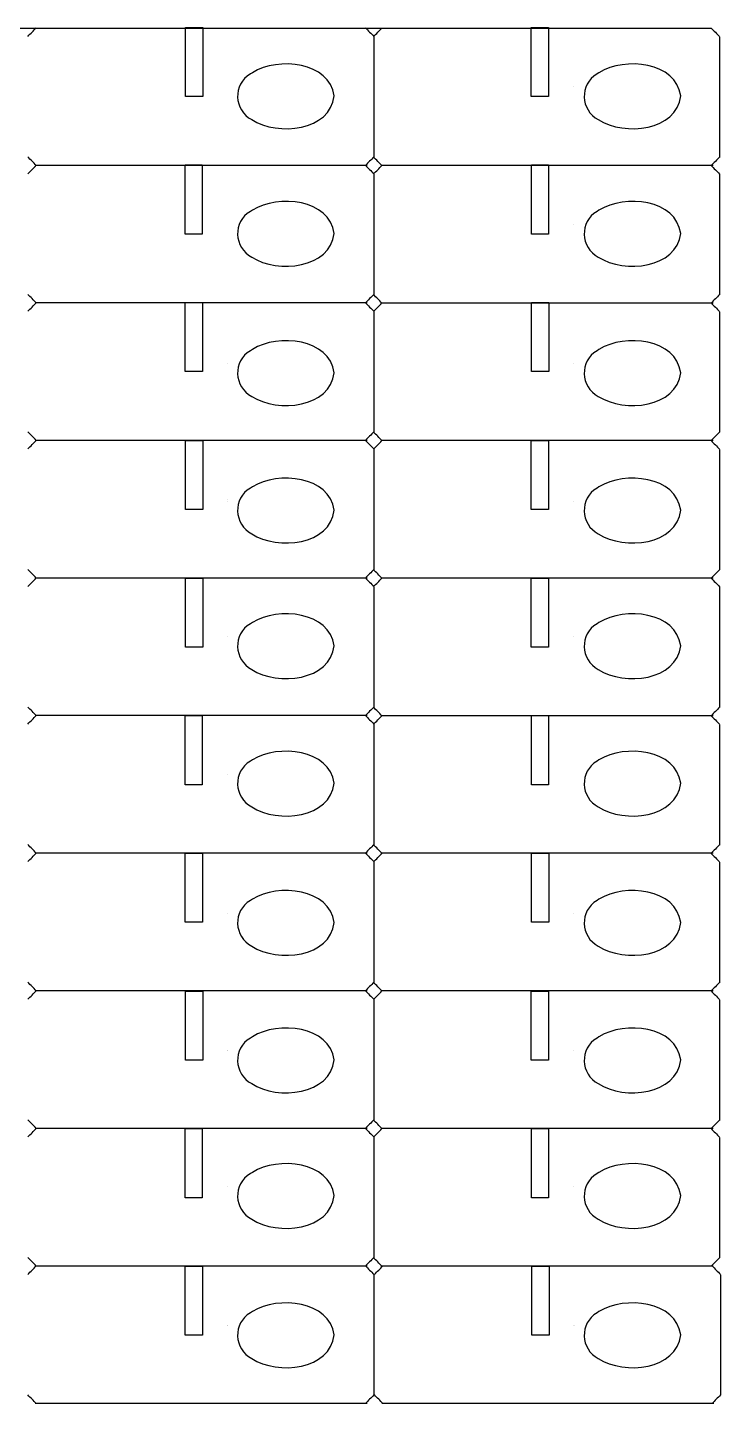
# Model space of a CAD drawing. Extents: x 0 to 600, y 0 to 397.
# Drawn here: x 399.7 to 599.6, y -0.1 to 397.2 of the extents above; entities that cross this region are included whole.
import ezdxf

# ---------------------------------------------------------------- set-up
doc = ezdxf.new("R2010")
doc.units = 0
doc.layers.add('Layer_1', color=7, linetype='CONTINUOUS')

msp = doc.modelspace()

# ---------------------------------------------------------------- linework, layer by layer
at = {"layer": 'Layer_1', "color": 2}
for p, q in [((445.217973, 397.219118), (450.192816, 397.219118)), ((445.217973, 377.283027), (445.217973, 397.219118)), ((450.192816, 397.219118), (450.192816, 377.283027)), ((544.96589, 397.219118), (549.940733, 397.219118)), ((544.96589, 377.283027), (544.96589, 397.219118)), ((549.940733, 397.219118), (549.940733, 377.283027)), ((450.192816, 377.283027), (445.217973, 377.283027)), ((549.940733, 377.283027), (544.96589, 377.283027)), ((445.112166, 357.531655), (450.087009, 357.531655)), ((445.112166, 337.595564), (445.112166, 357.531655)), ((450.087009, 357.531655), (450.087009, 337.595564)), ((545.018674, 357.531655), (549.993517, 357.531655)), ((545.018674, 337.595564), (545.018674, 357.531655)), ((549.993517, 357.531655), (549.993517, 337.595564)), ((450.087009, 337.595564), (445.112166, 337.595564)), ((549.993517, 337.595564), (545.018674, 337.595564)), ((445.165083, 317.791184), (450.139926, 317.791184)), ((445.165083, 297.855092), (445.165083, 317.791184)), ((450.139926, 317.791184), (450.139926, 297.855092)), ((545.045291, 317.791232), (550.020134, 317.791232)), ((545.045291, 297.855141), (545.045291, 317.791232)), ((550.020134, 317.791232), (550.020134, 297.855141)), ((450.139926, 297.855092), (445.165083, 297.855092)), ((550.020134, 297.855141), (545.045291, 297.855141)), ((445.217973, 277.97144), (450.192816, 277.97144)), ((445.217973, 258.035349), (445.217973, 277.97144)), ((450.192816, 277.97144), (450.192816, 258.035349)), ((544.96589, 277.97144), (549.940733, 277.97144)), ((544.96589, 258.035349), (544.96589, 277.97144)), ((549.940733, 277.97144), (549.940733, 258.035349)), ((450.192816, 258.035349), (445.217973, 258.035349)), ((549.940733, 258.035349), (544.96589, 258.035349)), ((445.217973, 238.230993), (450.192816, 238.230993)), ((445.217973, 218.294902), (445.217973, 238.230993)), ((450.192816, 238.230993), (450.192816, 218.294902)), ((544.96589, 238.230993), (549.940733, 238.230993)), ((544.96589, 218.294902), (544.96589, 238.230993)), ((549.940733, 238.230993), (549.940733, 218.294902)), ((450.192816, 218.294902), (445.217973, 218.294902)), ((549.940733, 218.294902), (544.96589, 218.294902)), ((445.112166, 198.543504), (450.087009, 198.543504)), ((445.112166, 178.607412), (445.112166, 198.543504)), ((450.087009, 198.543504), (450.087009, 178.607412)), ((545.018674, 198.543504), (549.993517, 198.543504)), ((545.018674, 178.607412), (545.018674, 198.543504)), ((549.993517, 198.543504), (549.993517, 178.607412)), ((450.087009, 178.607412), (445.112166, 178.607412)), ((549.993517, 178.607412), (545.018674, 178.607412)), ((445.165083, 158.803034), (450.139926, 158.803034)), ((445.165083, 138.866943), (445.165083, 158.803034)), ((450.139926, 158.803034), (450.139926, 138.866943)), ((545.045291, 158.803082), (550.020134, 158.803082)), ((545.045291, 138.86699), (545.045291, 158.803082)), ((550.020134, 158.803082), (550.020134, 138.86699)), ((450.139926, 138.866943), (445.165083, 138.866943)), ((550.020134, 138.86699), (545.045291, 138.86699)), ((445.217973, 118.98329), (450.192816, 118.98329)), ((445.217973, 99.047199), (445.217973, 118.98329)), ((450.192816, 118.98329), (450.192816, 99.047199)), ((544.96589, 118.98329), (549.940733, 118.98329)), ((544.96589, 99.047199), (544.96589, 118.98329)), ((549.940733, 118.98329), (549.940733, 99.047199)), ((450.192816, 99.047199), (445.217973, 99.047199)), ((549.940733, 99.047199), (544.96589, 99.047199)), ((445.112166, 79.29579), (450.087009, 79.29579)), ((445.112166, 59.359699), (445.112166, 79.29579)), ((450.087009, 79.29579), (450.087009, 59.359699)), ((545.018674, 79.29579), (549.993517, 79.29579)), ((545.018674, 59.359699), (545.018674, 79.29579)), ((549.993517, 79.29579), (549.993517, 59.359699)), ((450.087009, 59.359699), (445.112166, 59.359699)), ((549.993517, 59.359699), (545.018674, 59.359699)), ((445.165083, 39.555371), (450.139926, 39.555371)), ((445.165083, 19.619279), (445.165083, 39.555371)), ((450.139926, 39.555371), (450.139926, 19.619279)), ((545.177583, 39.555371), (550.152426, 39.555371)), ((545.177583, 19.619279), (545.177583, 39.555371)), ((550.152426, 39.555371), (550.152426, 19.619279)), ((450.139926, 19.619279), (445.165083, 19.619279)), ((550.152426, 19.619279), (545.177583, 19.619279))]:
    msp.add_line(p, q, dxfattribs=at)
at = {"layer": 'Layer_1', "color": 4}
for p, q in [((464.523164, 384.176475), (463.962194, 383.801639)), ((564.535664, 384.176475), (563.974694, 383.801639)), ((557.258405, 380.096486), (557.258405, 380.096486)), ((464.523164, 344.488975), (463.962194, 344.114139)), ((564.535664, 344.488975), (563.974694, 344.114139)), ((557.258405, 340.408986), (557.258405, 340.408986)), ((464.523164, 304.272309), (463.962194, 303.897474)), ((564.535664, 304.272309), (563.974694, 303.897474)), ((457.245905, 300.19232), (457.245905, 300.19232)), ((557.258405, 300.19232), (557.258405, 300.19232)), ((464.523164, 264.584827), (463.962194, 264.209991)), ((564.535664, 264.584827), (563.974694, 264.209991)), ((457.245905, 260.504838), (457.245905, 260.504838)), ((557.258405, 260.504838), (557.258405, 260.504838)), ((464.523164, 225.426493), (463.962194, 225.051658)), ((564.535664, 225.426493), (563.974694, 225.051658)), ((457.245905, 221.346504), (457.245905, 221.346504)), ((557.258405, 221.346504), (557.258405, 221.346504)), ((464.523164, 185.738993), (463.962194, 185.364158)), ((564.535664, 185.738993), (563.974694, 185.364158)), ((457.245905, 181.659004), (457.245905, 181.659004)), ((464.523164, 145.522327), (463.962194, 145.147491)), ((564.535664, 145.522327), (563.974694, 145.147491)), ((457.245905, 141.442338), (457.245905, 141.442338)), ((557.258405, 141.442338), (557.258405, 141.442338)), ((464.523164, 105.834827), (463.962194, 105.459991)), ((564.535664, 105.834827), (563.974694, 105.459991)), ((457.245905, 101.754838), (457.245905, 101.754838)), ((557.258405, 101.754838), (557.258405, 101.754838)), ((464.523164, 66.676493), (463.962194, 66.301658)), ((564.535664, 66.676493), (563.974694, 66.301658)), ((457.245905, 62.596504), (457.245905, 62.596504)), ((557.258405, 62.596504), (557.258405, 62.596504)), ((464.523164, 26.459821), (463.962194, 26.084986)), ((564.535664, 26.459821), (563.974694, 26.084986)), ((457.245905, 22.37984), (457.245905, 22.37984)), ((557.258405, 22.37984), (557.258405, 22.37984))]:
    msp.add_line(p, q, dxfattribs=at)
at = {"layer": 'Layer_1', "color": 5}
for p, q in [((457.42389, 260.836911), (457.42389, 260.836911)), ((457.42389, 101.928148), (457.42389, 101.928148)), ((457.42389, 22.500226), (457.42389, 22.500226)), ((557.43639, 22.500226), (557.43639, 22.500226))]:
    msp.add_line(p, q, dxfattribs=at)
for points in [[(2.56495, 397.046525), (200.675214, 397.053457), (398.785477, 397.060363), (596.89574, 397.067295)], [(399.743242, 394.662724), (400.550592, 395.484449), (401.357915, 396.306173), (402.165264, 397.127898)], [(497.151528, 397.128001), (497.958877, 396.306276), (498.766227, 395.484552), (499.573576, 394.662828)], [(499.487455, 394.602026), (500.294804, 395.423751), (501.102154, 396.245475), (501.909503, 397.0672)], [(499.573471, 394.581352), (499.573471, 382.980442), (499.573471, 371.379531), (499.573471, 359.778621)], [(596.89574, 397.067303), (597.70309, 396.245578), (598.510439, 395.423854), (599.317789, 394.60213)], [(599.317683, 394.520654), (599.317683, 382.919744), (599.317683, 371.318833), (599.317683, 359.717923)], [(402.165264, 357.394821), (401.357915, 358.216545), (400.550592, 359.038269), (399.743242, 359.859994)], [(499.573576, 359.859994), (498.766227, 359.038269), (497.958877, 358.216545), (497.151528, 357.394821)], [(501.909503, 357.334122), (501.102154, 358.155847), (500.294804, 358.977571), (499.487455, 359.799296)], [(599.317789, 359.799296), (598.510439, 358.977571), (597.70309, 358.155847), (596.89574, 357.334122)], [(399.743242, 354.975224), (400.550592, 355.796949), (401.357915, 356.618673), (402.165264, 357.440398)], [(497.693183, 357.394821), (465.759853, 357.394821), (433.826523, 357.394821), (401.893193, 357.394821)], [(497.151528, 357.440501), (497.958877, 356.618776), (498.766227, 355.797052), (499.573576, 354.975328)], [(499.487455, 354.914526), (500.294804, 355.736251), (501.102154, 356.557975), (501.909503, 357.3797)], [(499.573471, 354.893852), (499.573471, 343.292942), (499.573471, 331.692031), (499.573471, 320.091121)], [(597.437395, 357.334122), (565.504065, 357.334122), (533.570736, 357.334122), (501.637406, 357.334122)], [(596.89574, 357.379803), (597.70309, 356.558078), (598.510439, 355.736354), (599.317789, 354.91463)], [(599.317683, 354.833154), (599.317683, 343.232244), (599.317683, 331.631333), (599.317683, 320.030423)], [(402.165264, 317.707321), (401.357915, 318.529045), (400.550592, 319.350769), (399.743242, 320.172494)], [(499.573576, 320.172494), (498.766227, 319.350769), (497.958877, 318.529045), (497.151528, 317.707321)], [(501.909503, 317.646622), (501.102154, 318.468347), (500.294804, 319.290071), (499.487455, 320.111796)], [(599.317789, 320.111796), (598.510439, 319.290071), (597.70309, 318.468347), (596.89574, 317.646622)], [(399.743242, 315.287724), (400.550592, 316.109449), (401.357915, 316.931173), (402.165264, 317.752898)], [(497.693183, 317.707321), (465.759853, 317.707321), (433.826523, 317.707321), (401.893193, 317.707321)], [(497.151528, 317.753001), (497.958877, 316.931276), (498.766227, 316.109552), (499.573576, 315.287828)], [(499.487455, 315.227026), (500.294804, 316.048751), (501.102154, 316.870475), (501.909503, 317.6922)], [(499.573471, 315.206352), (499.573471, 303.605442), (499.573471, 292.004531), (499.573471, 280.403621)], [(597.437395, 317.646622), (565.504065, 317.646622), (533.570736, 317.646622), (501.637406, 317.646622)], [(596.89574, 317.692303), (597.70309, 316.870578), (598.510439, 316.048854), (599.317789, 315.22713)], [(599.317683, 315.145654), (599.317683, 303.544744), (599.317683, 291.943833), (599.317683, 280.342923)], [(402.165264, 278.019821), (401.357915, 278.841545), (400.550592, 279.663269), (399.743242, 280.484994)], [(499.573576, 280.484994), (498.766227, 279.663269), (497.958877, 278.841545), (497.151528, 278.019821)], [(501.909503, 277.959122), (501.102154, 278.780847), (500.294804, 279.602571), (499.487455, 280.424296)], [(599.317789, 280.424296), (598.510439, 279.602571), (597.70309, 278.780847), (596.89574, 277.959122)], [(399.743242, 275.547295), (400.550592, 276.369019), (401.357915, 277.190743), (402.165264, 278.012468)], [(497.693183, 278.019821), (465.759853, 278.019821), (433.826523, 278.019821), (401.893193, 278.019821)], [(497.151528, 278.012571), (497.958877, 277.190847), (498.766227, 276.369122), (499.573576, 275.547398)], [(499.487455, 275.486596), (500.294804, 276.308321), (501.102154, 277.130045), (501.909503, 277.95177)], [(499.573471, 275.465922), (499.573471, 263.865012), (499.573471, 252.264101), (499.573471, 240.663191)], [(597.437395, 277.959122), (565.504065, 277.959122), (533.570736, 277.959122), (501.637406, 277.959122)], [(596.89574, 277.951873), (597.70309, 277.130148), (598.510439, 276.308424), (599.317789, 275.4867)], [(599.317683, 275.405224), (599.317683, 263.804314), (599.317683, 252.203403), (599.317683, 240.602493)], [(402.165264, 238.279391), (401.357915, 239.101115), (400.550592, 239.922839), (399.743242, 240.744564)], [(499.573576, 240.744564), (498.766227, 239.922839), (497.958877, 239.101115), (497.151528, 238.279391)], [(501.909503, 238.218693), (501.102154, 239.040417), (500.294804, 239.862141), (499.487455, 240.683866)], [(599.317789, 240.683866), (598.510439, 239.862141), (597.70309, 239.040417), (596.89574, 238.218693)], [(399.743242, 235.833336), (400.550592, 236.655061), (401.357915, 237.476785), (402.165264, 238.298509)], [(497.693183, 238.279391), (465.759853, 238.279391), (433.826523, 238.279391), (401.893193, 238.279391)], [(497.151528, 238.298613), (497.958877, 237.476888), (498.766227, 236.655164), (499.573576, 235.833439)], [(499.487455, 235.772638), (500.294804, 236.594363), (501.102154, 237.416087), (501.909503, 238.237811)], [(499.573471, 235.751964), (499.573471, 224.151053), (499.573471, 212.550143), (499.573471, 200.949233)], [(597.437395, 238.218693), (565.504065, 238.218693), (533.570736, 238.218693), (501.637406, 238.218693)], [(596.89574, 238.237915), (597.70309, 237.41619), (598.510439, 236.594466), (599.317789, 235.772741)], [(599.317683, 235.691266), (599.317683, 224.090355), (599.317683, 212.489445), (599.317683, 200.888535)], [(402.165264, 198.565432), (401.357915, 199.387157), (400.550592, 200.208881), (399.743242, 201.030605)], [(499.573576, 201.030605), (498.766227, 200.208881), (497.958877, 199.387157), (497.151528, 198.565432)], [(501.909503, 198.504734), (501.102154, 199.326459), (500.294804, 200.148183), (499.487455, 200.969907)], [(599.317789, 200.969907), (598.510439, 200.148183), (597.70309, 199.326459), (596.89574, 198.504734)], [(399.743242, 196.119378), (400.550592, 196.941102), (401.357915, 197.762827), (402.165264, 198.584551)], [(497.693183, 198.565432), (465.759853, 198.565432), (433.826523, 198.565432), (401.893193, 198.565432)], [(497.151528, 198.584654), (497.958877, 197.76293), (498.766227, 196.941205), (499.573576, 196.119481)], [(499.487455, 196.05868), (500.294804, 196.880404), (501.102154, 197.702129), (501.909503, 198.523853)], [(499.573471, 196.038005), (499.573471, 184.437095), (499.573471, 172.836185), (499.573471, 161.235275)], [(597.437395, 198.504734), (565.504065, 198.504734), (533.570736, 198.504734), (501.637406, 198.504734)], [(596.89574, 198.523956), (597.70309, 197.702232), (598.510439, 196.880507), (599.317789, 196.058783)], [(599.317683, 195.977307), (599.317683, 184.376397), (599.317683, 172.775487), (599.317683, 161.174576)], [(402.165264, 158.851474), (401.357915, 159.673198), (400.550592, 160.494923), (399.743242, 161.316647)], [(499.573576, 161.316647), (498.766227, 160.494923), (497.958877, 159.673198), (497.151528, 158.851474)], [(501.909503, 158.790776), (501.102154, 159.6125), (500.294804, 160.434225), (499.487455, 161.255949)], [(599.317789, 161.255949), (598.510439, 160.434225), (597.70309, 159.6125), (596.89574, 158.790776)], [(399.743242, 156.378961), (400.550592, 157.200686), (401.357915, 158.02241), (402.165264, 158.844134)], [(497.693183, 158.851474), (465.759853, 158.851474), (433.826523, 158.851474), (401.893193, 158.851474)], [(497.151528, 158.844238), (497.958877, 158.022513), (498.766227, 157.200789), (499.573576, 156.379064)], [(499.487455, 156.318263), (500.294804, 157.139988), (501.102154, 157.961712), (501.909503, 158.783436)], [(499.573471, 156.297589), (499.573471, 144.696678), (499.573471, 133.095768), (499.573471, 121.494858)], [(597.437395, 158.790776), (565.504065, 158.790776), (533.570736, 158.790776), (501.637406, 158.790776)], [(596.89574, 158.78354), (597.70309, 157.961815), (598.510439, 157.140091), (599.317789, 156.318366)], [(599.317683, 156.236891), (599.317683, 144.63598), (599.317683, 133.03507), (599.317683, 121.43416)], [(402.165264, 119.111057), (401.357915, 119.932782), (400.550592, 120.754506), (399.743242, 121.57623)], [(499.573576, 121.57623), (498.766227, 120.754506), (497.958877, 119.932782), (497.151528, 119.111057)], [(501.909503, 119.050359), (501.102154, 119.872084), (500.294804, 120.693808), (499.487455, 121.515532)], [(599.317789, 121.515532), (598.510439, 120.693808), (597.70309, 119.872084), (596.89574, 119.050359)], [(399.743242, 116.638531), (400.550592, 117.460256), (401.357915, 118.28198), (402.165264, 119.103705)], [(497.693183, 119.111057), (465.759853, 119.111057), (433.826523, 119.111057), (401.893193, 119.111057)], [(497.151528, 119.103808), (497.958877, 118.282083), (498.766227, 117.460359), (499.573576, 116.638635)], [(499.487455, 116.577836), (500.294804, 117.39956), (501.102154, 118.221285), (501.909503, 119.043009)], [(499.573471, 116.557159), (499.573471, 104.956248), (499.573471, 93.355338), (499.573471, 81.754428)], [(597.437395, 119.050359), (565.504065, 119.050359), (533.570736, 119.050359), (501.637406, 119.050359)], [(596.89574, 119.043112), (597.70309, 118.221388), (598.510439, 117.399663), (599.317789, 116.577939)], [(599.317683, 116.496463), (599.317683, 104.895553), (599.317683, 93.294643), (599.317683, 81.693733)], [(402.165264, 79.370627), (401.357915, 80.192352), (400.550592, 81.014076), (399.743242, 81.835801)], [(499.573576, 81.835801), (498.766227, 81.014076), (497.958877, 80.192352), (497.151528, 79.370627)], [(501.909503, 79.309932), (501.102154, 80.131656), (500.294804, 80.953381), (499.487455, 81.775105)], [(599.317789, 81.775105), (598.510439, 80.953381), (597.70309, 80.131656), (596.89574, 79.309932)], [(399.743242, 76.898115), (400.550592, 77.719839), (401.357915, 78.541563), (402.165264, 79.363288)], [(497.693183, 79.370627), (465.759853, 79.370627), (433.826523, 79.370627), (401.893193, 79.370627)], [(497.151528, 79.363391), (497.958877, 78.541667), (498.766227, 77.719942), (499.573576, 76.898218)], [(499.487455, 76.837419), (500.294804, 77.659144), (501.102154, 78.480868), (501.909503, 79.302592)], [(499.573471, 76.816742), (499.573471, 65.215832), (499.573471, 53.614922), (499.573471, 42.014011)], [(597.437395, 79.309932), (565.504065, 79.309932), (533.570736, 79.309932), (501.637406, 79.309932)], [(596.89574, 79.302696), (597.70309, 78.480971), (598.510439, 77.659247), (599.317789, 76.837522)], [(599.317683, 76.756047), (599.317683, 65.155136), (599.317683, 53.554226), (599.317683, 41.953316)], [(402.165264, 39.630211), (401.357915, 40.451935), (400.550592, 41.27366), (399.743242, 42.095384)], [(499.573576, 42.095384), (498.766227, 41.27366), (497.958877, 40.451935), (497.151528, 39.630211)], [(501.909503, 39.569515), (501.102154, 40.39124), (500.294804, 41.212964), (499.487455, 42.034688)], [(599.317789, 42.034688), (598.510439, 41.212964), (597.70309, 40.39124), (596.89574, 39.569515)], [(399.743242, 37.210615), (400.550592, 38.032339), (401.357941, 38.854063), (402.165264, 39.675788)], [(497.693183, 39.630211), (465.759853, 39.630211), (433.826523, 39.630211), (401.893193, 39.630211)], [(497.151528, 39.675891), (497.958877, 38.854167), (498.766227, 38.032442), (499.573576, 37.210718)], [(499.573471, 37.129242), (499.573471, 25.528329), (499.573471, 13.927408), (499.573471, 2.326514)], [(499.755742, 37.210615), (500.563092, 38.032339), (501.370441, 38.854063), (502.177764, 39.675788)], [(597.437395, 39.569515), (565.504065, 39.569515), (533.570736, 39.569515), (501.637406, 39.569515)], [(597.164028, 39.675891), (597.971377, 38.854167), (598.778727, 38.032442), (599.586076, 37.210718)], [(599.585971, 37.129242), (599.585971, 25.528329), (599.585971, 13.927408), (599.585971, 2.326514)], [(402.165264, -0.057302), (401.357941, 0.76444), (400.550592, 1.586157), (399.743242, 2.407873)], [(499.573576, 2.407873), (498.766227, 1.586157), (497.958877, 0.76444), (497.151528, -0.057302)], [(502.177764, -0.057302), (501.370441, 0.76444), (500.563092, 1.586157), (499.755742, 2.407873)], [(599.586076, 2.407873), (598.778727, 1.586157), (597.971377, 0.76444), (597.164028, -0.057302)], [(497.693183, -0.057302), (465.759853, -0.057302), (433.826523, -0.057302), (401.893193, -0.057302)], [(597.705683, -0.057302), (565.772353, -0.057302), (533.839023, -0.057302), (501.905693, -0.057302)]]:
    msp.add_open_spline(points, degree=3, dxfattribs=at)
at = {"layer": 'Layer_1', "color": 4}
for points in [[(488.095846, 377.458389), (486.813701, 387.237947), (472.056566, 388.865778), (464.523164, 384.176475)], [(588.108346, 377.458389), (586.826201, 387.237947), (572.069066, 388.865778), (564.535664, 384.176475)], [(463.962194, 383.801639), (458.828881, 380.920393), (459.1304, 373.303423), (464.333802, 370.632964)], [(563.974694, 383.801639), (558.841381, 380.920393), (559.1429, 373.303423), (564.346302, 370.632964)], [(464.333802, 370.632964), (471.924089, 365.717435), (487.052302, 367.43243), (488.095846, 377.458389)], [(564.346302, 370.632964), (571.936589, 365.717435), (587.064803, 367.43243), (588.108346, 377.458389)], [(488.095846, 337.770889), (486.813701, 347.550447), (472.056566, 349.178278), (464.523164, 344.488975)], [(588.108346, 337.770889), (586.826201, 347.550447), (572.069066, 349.178278), (564.535664, 344.488975)], [(463.962194, 344.114139), (458.828881, 341.232893), (459.1304, 333.615923), (464.333802, 330.945464)], [(563.974694, 344.114139), (558.841381, 341.232893), (559.1429, 333.615923), (564.346302, 330.945464)], [(464.333802, 330.945464), (471.924089, 326.029935), (487.052302, 327.74493), (488.095846, 337.770889)], [(564.346302, 330.945464), (571.936589, 326.029935), (587.064803, 327.74493), (588.108346, 337.770889)], [(488.095846, 297.554222), (486.813701, 307.333782), (472.056566, 308.961611), (464.523164, 304.272309)], [(588.108346, 297.554222), (586.826201, 307.333782), (572.069066, 308.961611), (564.535664, 304.272309)], [(463.962194, 303.897474), (458.828881, 301.016228), (459.1304, 293.399255), (464.333802, 290.728798)], [(563.974694, 303.897474), (558.841381, 301.016228), (559.1429, 293.399255), (564.346302, 290.728798)], [(464.333802, 290.728798), (471.924089, 285.813268), (487.052302, 287.528262), (488.095846, 297.554222)], [(564.346302, 290.728798), (571.936589, 285.813268), (587.064803, 287.528262), (588.108346, 297.554222)], [(488.095846, 257.866741), (486.813701, 267.646299), (472.056566, 269.27413), (464.523164, 264.584827)], [(588.108346, 257.866741), (586.826201, 267.646299), (572.069066, 269.27413), (564.535664, 264.584827)], [(463.962194, 264.209991), (458.828881, 261.328745), (459.1304, 253.711774), (464.333802, 251.041316)], [(563.974694, 264.209991), (558.841381, 261.328745), (559.1429, 253.711774), (564.346302, 251.041316)], [(464.333802, 251.041316), (471.924089, 246.125787), (487.052302, 247.840781), (488.095846, 257.866741)], [(564.346302, 251.041316), (571.936589, 246.125787), (587.064803, 247.840781), (588.108346, 257.866741)], [(488.095846, 218.708408), (486.813701, 228.487966), (472.056566, 230.115796), (464.523164, 225.426493)], [(588.108346, 218.708408), (586.826201, 228.487966), (572.069066, 230.115796), (564.535664, 225.426493)], [(463.962194, 225.051658), (458.828881, 222.170412), (459.1304, 214.553441), (464.333802, 211.882983)], [(563.974694, 225.051658), (558.841381, 222.170412), (559.1429, 214.553441), (564.346302, 211.882983)], [(464.333802, 211.882983), (471.924089, 206.967453), (487.052302, 208.682448), (488.095846, 218.708408)], [(564.346302, 211.882983), (571.936589, 206.967453), (587.064803, 208.682448), (588.108346, 218.708408)], [(488.095846, 179.020908), (486.813701, 188.800466), (472.056566, 190.428296), (464.523164, 185.738993)], [(588.108346, 179.020908), (586.826201, 188.800466), (572.069066, 190.428296), (564.535664, 185.738993)], [(463.962194, 185.364158), (458.828881, 182.482912), (459.1304, 174.865941), (464.333802, 172.195483)], [(563.974694, 185.364158), (558.841381, 182.482912), (559.1429, 174.865941), (564.346302, 172.195483)], [(464.333802, 172.195483), (471.924089, 167.279953), (487.052302, 168.994948), (488.095846, 179.020908)], [(564.346302, 172.195483), (571.936589, 167.279953), (587.064803, 168.994948), (588.108346, 179.020908)], [(488.095846, 138.804241), (486.813701, 148.583799), (472.056566, 150.21163), (464.523164, 145.522327)], [(588.108346, 138.804241), (586.826201, 148.583799), (572.069066, 150.21163), (564.535664, 145.522327)], [(463.962194, 145.147491), (458.828881, 142.266245), (459.1304, 134.649274), (464.333802, 131.978816)], [(563.974694, 145.147491), (558.841381, 142.266245), (559.1429, 134.649274), (564.346302, 131.978816)], [(464.333802, 131.978816), (471.924089, 127.063287), (487.052302, 128.778281), (488.095846, 138.804241)], [(564.346302, 131.978816), (571.936589, 127.063287), (587.064803, 128.778281), (588.108346, 138.804241)], [(488.095846, 99.116741), (486.813701, 108.896299), (472.056566, 110.52413), (464.523164, 105.834827)], [(588.108346, 99.116741), (586.826201, 108.896299), (572.069066, 110.52413), (564.535664, 105.834827)], [(463.962194, 105.459991), (458.828881, 102.578745), (459.1304, 94.961774), (464.333802, 92.291316)], [(563.974694, 105.459991), (558.841381, 102.578745), (559.1429, 94.961774), (564.346302, 92.291316)], [(464.333802, 92.291316), (471.924089, 87.375787), (487.052302, 89.090781), (488.095846, 99.116741)], [(564.346302, 92.291316), (571.936589, 87.375787), (587.064803, 89.090781), (588.108346, 99.116741)], [(488.095846, 59.958408), (486.813701, 69.737966), (472.056566, 71.365796), (464.523164, 66.676493)], [(588.108346, 59.958408), (586.826201, 69.737966), (572.069066, 71.365796), (564.535664, 66.676493)], [(463.962194, 66.301658), (458.828881, 63.420412), (459.1304, 55.803441), (464.333802, 53.132983)], [(563.974694, 66.301658), (558.841381, 63.420412), (559.1429, 55.803441), (564.346302, 53.132983)], [(464.333802, 53.132983), (471.924089, 48.217453), (487.052302, 49.932448), (488.095846, 59.958408)], [(564.346302, 53.132983), (571.936589, 48.217453), (587.064803, 49.932448), (588.108346, 59.958408)], [(488.095846, 19.741733), (486.813701, 29.521289), (472.056566, 31.149137), (464.523164, 26.459821)], [(588.108346, 19.741733), (586.826201, 29.521289), (572.069066, 31.149137), (564.535664, 26.459821)], [(463.962194, 26.084986), (458.828881, 23.203753), (459.1304, 15.586769), (464.333802, 12.91633)], [(563.974694, 26.084986), (558.841381, 23.203753), (559.1429, 15.586769), (564.346302, 12.91633)], [(464.333802, 12.91633), (471.924089, 8.000795), (487.052302, 9.715771), (488.095846, 19.741733)], [(564.346302, 12.91633), (571.936589, 8.000795), (587.064803, 9.715771), (588.108346, 19.741733)]]:
    msp.add_open_spline(points, degree=3, dxfattribs=at)

doc.saveas('drawing.dxf')
